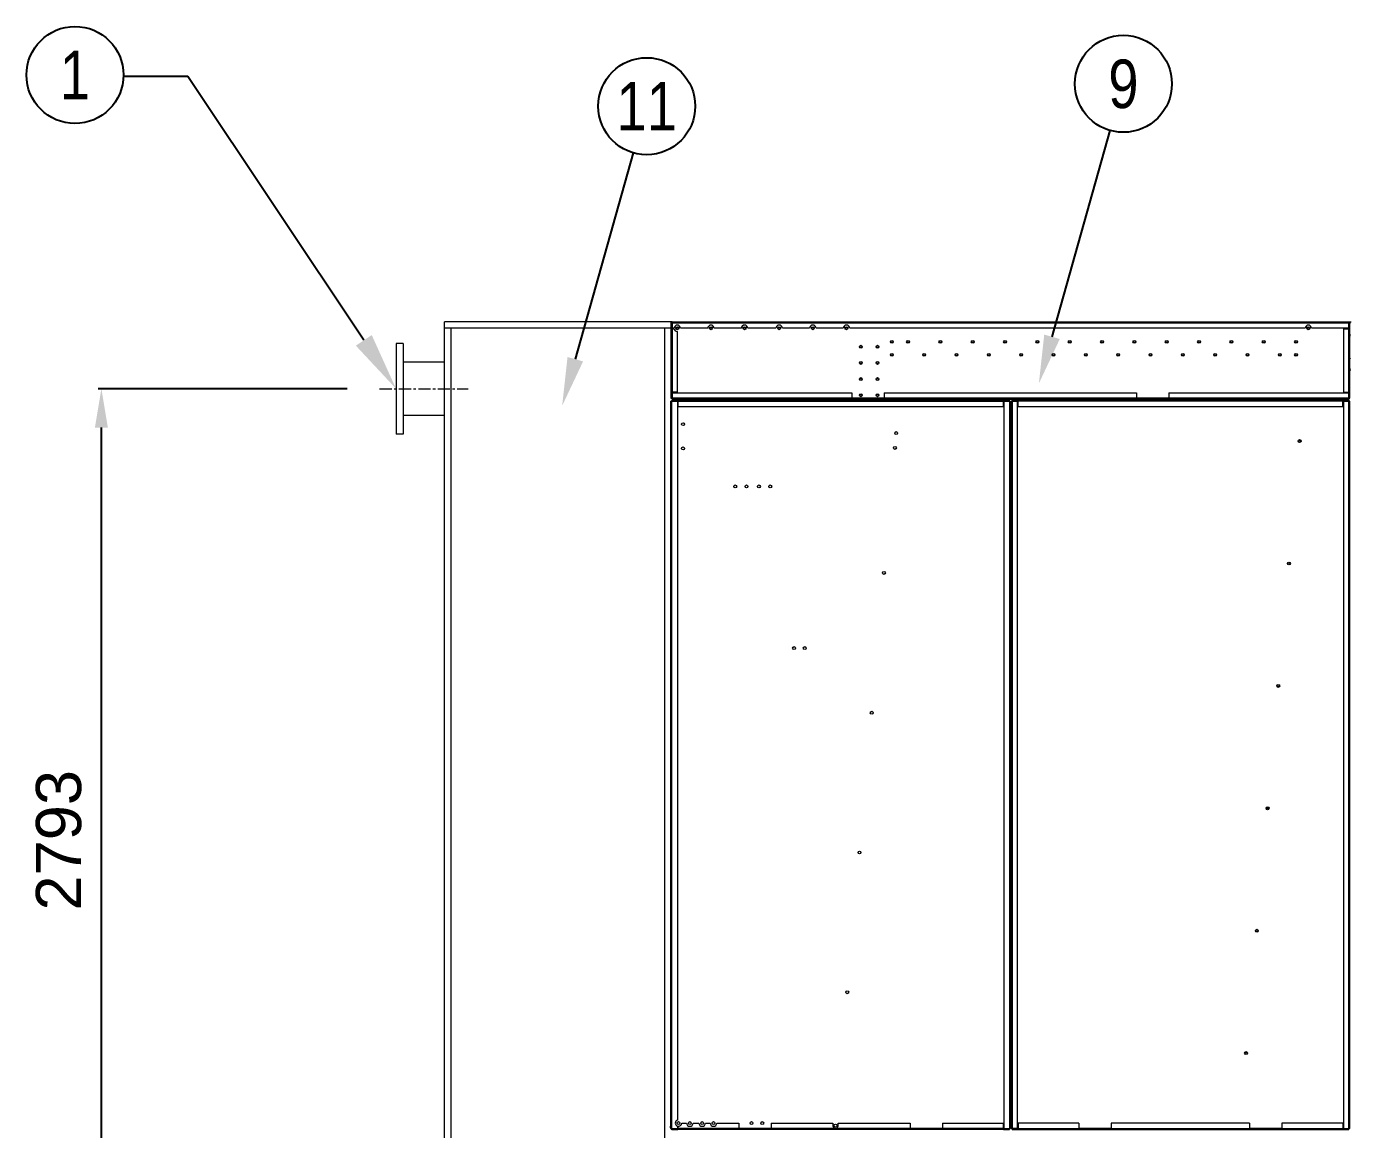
# Model space of a CAD drawing. Header units: millimetres. Extents: x -17070 to 46249, y -291348 to 35795.
# Drawn here: x 26142 to 30237, y 23083 to 26495 of the extents above; entities that cross this region are included whole.
import ezdxf
from ezdxf import colors
from ezdxf.entities.mleader import LeaderData, LeaderLine
from ezdxf.enums import TextEntityAlignment as Align
from ezdxf.math import Vec2, Vec3

# ---------------------------------------------------------------- set-up
doc = ezdxf.new("R2010")
doc.units = ezdxf.units.MM
doc.linetypes.add('CENTER', pattern=[2, 1.25, -0.25, 0.25, -0.25])
for name, color, linetype in [('center', 1, 'CENTER'), ('냉각탑_dim', 1, 'Continuous'), ('냉각탑_text', 3, 'Continuous')]:
    doc.layers.add(name, color=color, linetype=linetype)
doc.styles.get("Standard").update_dxf_attribs({"font": 'arial.ttf'})
doc.dimstyles.new('1.40', dxfattribs={"dimscale": 20, "dimtxt": 1.5, "dimasz": 1, "dimexe": 0.5, "dimexo": 0.5, "dimgap": 0.5, "dimtad": 1, "dimdec": 0, "dimzin": 0, "dimdsep": 46, "dimtxsty": 'Standard', "dimcen": 0, "dimclrd": 2, "dimclre": 2, "dimclrt": 3, "dimadec": 0, "dimazin": 0, "dimtfac": 1, "dimtdec": 0, "dimtmove": 0, "dimatfit": 0, "dimfxl": 1, "dimtolj": 1, "dimtzin": 0, "dimlwd": -1, "dimlwe": -1, "dimarcsym": 0})

# ---------------------------------------------------------------- blocks, each defined once
blk = doc.blocks.new('*D704')
at = {"color": 2, "transparency": 16777216}
for p, q in [((27134.2, 25374.2), (26363.8, 25374.2)), ((26373.8, 22701.2), (26373.8, 25254.2)), ((27335.1, 22581.2), (26363.8, 22581.2))]:
    blk.add_line(p, q, dxfattribs=at)
for points in [[(26353.8, 25254.2), (26393.8, 25254.2), (26373.8, 25374.2)], [(26353.8, 22701.2), (26393.8, 22701.2), (26373.8, 22581.2)]]:
    blk.add_solid(points, dxfattribs=at)
at = {"layer": 'Defpoints', "color": 0, "transparency": 16777216}
for p in [(26373.8, 25374.2), (27234.2, 25374.2), (27435.1, 22581.2)]:
    blk.add_point(p, dxfattribs=at)
at = {"color": 3, "lineweight": 5, "transparency": 16777216, "insert": (26242.2, 23977.7), "char_height": 140, "attachment_point": 5, "rotation": 90}
blk.add_mtext('\\A1;2793', dxfattribs=at)
blk = doc.blocks.new('1')
at = {"color": 0, "lineweight": 20}
for p, q in [((28135.1, 25581.2), (27435.1, 25581.2)), ((27435.1, 22581.2), (27435.1, 25581.2)), ((28135.1, 25561.2), (27435.1, 25561.2)), ((27455.1, 22601.2), (27455.1, 25561.2)), ((28138.6, 25581.2), (28135.1, 25581.2))]:
    blk.add_line(p, q, dxfattribs=at)
at = {"color": 7, "lineweight": 20, "ltscale": 0.108889}
for p, q in [((28115.1, 25561.2), (28115.1, 22601.2)), ((28135.1, 25559.2), (28135.1, 25363.2)), ((28138.6, 25559.2), (28138.6, 25363.2)), ((30215.1, 25559.2), (30215.1, 25363.2)), ((30231.6, 25363.2), (30231.6, 25559.2)), ((30235.1, 25363.2), (30235.1, 25559.2))]:
    blk.add_line(p, q, dxfattribs=at)
at = {"color": 7, "lineweight": 20, "ltscale": 0.001111}
for p, q in [((28137.1, 25577.7), (28135.1, 25577.7)), ((28138.6, 25561.2), (28138.6, 25559.2)), ((30235.1, 25577.7), (30233.1, 25577.7)), ((30235.1, 25542.3), (30237.1, 25542.3)), ((30235.1, 25539.2), (30237.1, 25539.2)), ((28138.6, 25363.2), (28138.6, 25361.2)), ((28135.1, 25344.7), (28137.1, 25344.7)), ((28684.6, 25341.2), (28684.6, 25339.2)), ((28696.1, 25341.2), (28696.1, 25339.2)), ((28699.6, 25339.2), (28699.6, 25341.2)), ((28701.6, 25339.2), (28701.6, 25341.2)), ((28703.1, 25341.2), (28703.1, 25339.2)), ((28799.1, 25341.2), (28799.1, 25339.2)), ((28801.1, 25339.2), (28801.1, 25341.2)), ((28803.1, 25339.2), (28803.1, 25341.2)), ((28848.1, 25339.2), (28848.1, 25341.2)), ((28850.1, 25339.2), (28850.1, 25341.2)), ((28852.1, 25341.2), (28852.1, 25339.2)), ((28854.1, 25341.2), (28854.1, 25339.2)), ((29185.1, 25335.2), (29187.1, 25335.2)), ((29185.1, 25308.7), (29187.1, 25308.7)), ((30080.1, 25341.2), (30080.1, 25339.2)), ((30082.1, 25339.2), (30082.1, 25341.2)), ((30233.1, 25344.7), (30235.1, 25344.7)), ((29185.1, 25305.2), (29187.1, 25305.2)), ((29187.1, 25287.2), (29185.1, 25287.2))]:
    blk.add_line(p, q, dxfattribs=at)
at = {"color": 7, "lineweight": 20, "ltscale": 0.010278}
for p, q in [((28135.1, 25577.7), (28135.1, 25559.2)), ((28137.1, 25559.2), (28137.1, 25577.7)), ((30231.6, 25559.2), (30231.6, 25577.7)), ((30233.1, 25577.7), (30233.1, 25559.2)), ((30235.1, 25559.2), (30235.1, 25577.7)), ((28135.1, 25363.2), (28135.1, 25344.7)), ((28137.1, 25344.7), (28137.1, 25363.2)), ((30231.6, 25344.7), (30231.6, 25363.2)), ((30233.1, 25363.2), (30233.1, 25344.7)), ((30235.1, 25344.7), (30235.1, 25363.2)), ((28156.7, 25339.2), (28138.2, 25339.2)), ((28138.2, 25337.6), (28156.7, 25337.6)), ((28138.2, 25336.1), (28156.7, 25336.1)), ((29182, 25339.2), (29163.5, 25339.2)), ((29163.5, 25337.6), (29182, 25337.6)), ((29163.5, 25336.1), (29182, 25336.1)), ((29208.7, 25339.2), (29190.2, 25339.2)), ((29190.2, 25337.6), (29208.7, 25337.6)), ((29190.2, 25336.1), (29208.7, 25336.1)), ((30232, 25339.2), (30213.5, 25339.2)), ((30213.5, 25337.6), (30232, 25337.6)), ((30213.5, 25336.1), (30232, 25336.1)), ((28156.7, 23084.8), (28138.2, 23084.8)), ((28138.2, 23083.2), (28156.7, 23083.2)), ((29182, 23084.8), (29163.5, 23084.8)), ((29163.5, 23083.2), (29182, 23083.2)), ((29208.7, 23084.8), (29190.2, 23084.8)), ((29190.2, 23083.2), (29208.7, 23083.2)), ((30232, 23084.8), (30213.5, 23084.8)), ((30213.5, 23083.2), (30232, 23083.2))]:
    blk.add_line(p, q, dxfattribs=at)
at = {"color": 7, "lineweight": 20, "ltscale": 0.001944}
for p, q in [((28135.1, 25559.2), (28138.6, 25559.2)), ((28138.6, 25577.7), (28138.6, 25581.2)), ((30231.6, 25577.7), (30231.6, 25581.2)), ((30235.1, 25559.2), (30231.6, 25559.2)), ((28135.1, 25363.2), (28138.6, 25363.2)), ((30235.1, 25363.2), (30231.6, 25363.2)), ((28138.6, 25344.7), (28138.6, 25341.2)), ((30231.6, 25344.7), (30231.6, 25341.2))]:
    blk.add_line(p, q, dxfattribs=at)
at = {"color": 7, "lineweight": 20, "ltscale": 0.000833333}
for p, q in [((28138.6, 25577.7), (28137.1, 25577.7)), ((30231.6, 25577.7), (30233.1, 25577.7)), ((28138.6, 25344.7), (28137.1, 25344.7)), ((28138.2, 25336.1), (28138.2, 25337.6)), ((29182, 25336.1), (29182, 25337.6)), ((29190.2, 25336.1), (29190.2, 25337.6)), ((30231.6, 25344.7), (30233.1, 25344.7)), ((30232, 25336.1), (30232, 25337.6)), ((28138.2, 23086.3), (28138.2, 23084.8)), ((29182, 23086.3), (29182, 23084.8)), ((29190.2, 23086.3), (29190.2, 23084.8)), ((30232, 23086.3), (30232, 23084.8))]:
    blk.add_line(p, q, dxfattribs=at)
at = {"color": 7, "lineweight": 20}
for p, q in [((28138.6, 25581.2), (30231.6, 25581.2)), ((28138.6, 25577.7), (30231.6, 25577.7)), ((30096.6, 25561.2), (28688.1, 25561.2)), ((28135.1, 23086.3), (28135.1, 25336.1)), ((28138.2, 23086.3), (28138.2, 25336.1)), ((30231.6, 25341.2), (28138.6, 25341.2)), ((28155.1, 25336.1), (28155.1, 23112.6)), ((28156.7, 25339.2), (29163.5, 25339.2)), ((28156.7, 25336.1), (29163.5, 25336.1)), ((28156.7, 25319.2), (29163.5, 25319.2)), ((29165.1, 25336.1), (29165.1, 23086.3)), ((29182, 25336.1), (29182, 23086.3)), ((29185.1, 25336.1), (29185.1, 23086.3)), ((29187.1, 25336.1), (29187.1, 23086.3)), ((29190.2, 25336.1), (29190.2, 23086.3)), ((29207.1, 23086.3), (29207.1, 25336.1)), ((30213.5, 25339.2), (29208.7, 25339.2)), ((30213.5, 25336.1), (29208.7, 25336.1)), ((29208.7, 25319.2), (30213.5, 25319.2)), ((30215.1, 25336.1), (30215.1, 23086.3)), ((30232, 23086.3), (30232, 25336.1)), ((30235.1, 23086.3), (30235.1, 25336.1)), ((29163.5, 23083.2), (28156.7, 23083.2)), ((29208.7, 23083.2), (30213.5, 23083.2))]:
    blk.add_line(p, q, dxfattribs=at)
at = {"color": 7, "lineweight": 20, "ltscale": 0.009167}
for p, q in [((28138.6, 25577.7), (28138.6, 25561.2)), ((30215.1, 25559.2), (30231.6, 25559.2)), ((30231.6, 25561.2), (30231.6, 25577.7)), ((28155.1, 25363.2), (28138.6, 25363.2)), ((28138.6, 25361.2), (28138.6, 25344.7)), ((28695.1, 25361.2), (28695.1, 25344.7)), ((28795.1, 25361.2), (28795.1, 25344.7)), ((29575.1, 25361.2), (29575.1, 25344.7)), ((29675.1, 25361.2), (29675.1, 25344.7)), ((30215.1, 25363.2), (30231.6, 25363.2)), ((30231.6, 25344.7), (30231.6, 25361.2))]:
    blk.add_line(p, q, dxfattribs=at)
at = {"color": 7, "lineweight": 20, "ltscale": 0.003611}
blk.add_line((28145.1, 25561.2), (28138.6, 25561.2), dxfattribs=at)
at = {"color": 7, "lineweight": 20, "ltscale": 0.003723}
blk.add_line((28138.6, 25559.2), (28145.3, 25559.2), dxfattribs=at)
at = {"color": 7, "lineweight": 20, "ltscale": 0.046667}
for p, q in [((28249.1, 25561.2), (28165.1, 25561.2)), ((28353.1, 25561.2), (28269.1, 25561.2)), ((28564.1, 25561.2), (28480.1, 25561.2)), ((28668.1, 25561.2), (28584.1, 25561.2))]:
    blk.add_line(p, q, dxfattribs=at)
at = {"color": 7, "lineweight": 20, "ltscale": 0.048333}
blk.add_line((28460.1, 25561.2), (28373.1, 25561.2), dxfattribs=at)
at = {"color": 7, "lineweight": 20, "ltscale": 0.063889}
blk.add_line((30231.6, 25561.2), (30116.6, 25561.2), dxfattribs=at)
at = {"color": 7, "lineweight": 20, "ltscale": 0.003944}
blk.add_line((30231.6, 25581.2), (30238.7, 25581.2), dxfattribs=at)
at = {"color": 7, "lineweight": 20, "ltscale": 0.003056}
blk.add_line((30231.6, 25578.1), (30237.1, 25578.1), dxfattribs=at)
at = {"color": 7, "lineweight": 20, "ltscale": 0.077778}
for p, q in [((27285.1, 25514.2), (27285.1, 25374.2)), ((27307.1, 25514.2), (27307.1, 25374.2)), ((27285.1, 25374.2), (27285.1, 25234.2)), ((27307.1, 25374.2), (27307.1, 25234.2))]:
    blk.add_line(p, q, dxfattribs=at)
at = {"color": 7, "lineweight": 20, "ltscale": 0.012222}
for p, q in [((27307.1, 25514.2), (27285.1, 25514.2)), ((27307.1, 25234.2), (27285.1, 25234.2))]:
    blk.add_line(p, q, dxfattribs=at)
at = {"color": 7, "lineweight": 20, "ltscale": 0.00592}
blk.add_line((27285.1, 25514.2), (27285.1, 25503.6), dxfattribs=at)
at = {"color": 7, "lineweight": 20, "ltscale": 0.104444}
blk.add_line((28155.1, 25363.2), (28155.1, 25551.2), dxfattribs=at)
at = {"color": 7, "lineweight": 20, "ltscale": 0.149635}
blk.add_line((27285.1, 25503.6), (27285.1, 25234.2), dxfattribs=at)
at = {"color": 7, "lineweight": 20, "ltscale": 0.045889}
for p, q in [((27307.1, 25456.8), (27307.1, 25374.2)), ((27307.1, 25374.2), (27307.1, 25291.6))]:
    blk.add_line(p, q, dxfattribs=at)
at = {"color": 7, "lineweight": 20, "ltscale": 0.071111}
for p, q in [((27435.1, 25456.8), (27307.1, 25456.8)), ((27435.1, 25291.6), (27307.1, 25291.6))]:
    blk.add_line(p, q, dxfattribs=at)
at = {"color": 7, "lineweight": 20, "ltscale": 0.001373}
for p, q in [((30235.1, 25467), (30237.1, 25468.5)), ((30237.1, 25435.2), (30235.1, 25433.8)), ((30237.1, 25431.4), (30235.1, 25429.9))]:
    blk.add_line(p, q, dxfattribs=at)
at = {"color": 7, "lineweight": 20, "ltscale": 0.309167}
for p, q in [((28138.6, 25361.2), (28695.1, 25361.2)), ((29675.1, 25361.2), (30231.6, 25361.2)), ((28695.1, 25344.7), (28138.6, 25344.7)), ((30231.6, 25344.7), (29675.1, 25344.7))]:
    blk.add_line(p, q, dxfattribs=at)
at = {"color": 7, "lineweight": 20, "ltscale": 0.433333}
for p, q in [((28795.1, 25361.2), (29575.1, 25361.2)), ((29575.1, 25344.7), (28795.1, 25344.7))]:
    blk.add_line(p, q, dxfattribs=at)
at = {"color": 7, "lineweight": 20, "ltscale": 0.001722}
for p, q in [((28138.2, 25336.1), (28135.1, 25336.1)), ((28156.7, 25336.1), (28156.7, 25339.2)), ((29163.5, 25336.1), (29163.5, 25339.2)), ((29182, 25336.1), (29185.1, 25336.1)), ((29187.1, 25336.1), (29190.2, 25336.1)), ((29208.7, 25339.2), (29208.7, 25336.1)), ((30213.5, 25339.2), (30213.5, 25336.1)), ((30235.1, 25336.1), (30232, 25336.1)), ((28138.2, 23086.3), (28135.1, 23086.3)), ((28156.7, 23086.3), (28156.7, 23083.2)), ((29163.5, 23086.3), (29163.5, 23083.2)), ((29182, 23086.3), (29185.1, 23086.3)), ((29187.1, 23086.3), (29190.2, 23086.3)), ((29208.7, 23083.2), (29208.7, 23086.3)), ((30213.5, 23083.2), (30213.5, 23086.3)), ((30235.1, 23086.3), (30232, 23086.3))]:
    blk.add_line(p, q, dxfattribs=at)
at = {"color": 7, "lineweight": 20, "ltscale": 0.000888889}
for p, q in [((28138.2, 25339.2), (28138.2, 25337.6)), ((29163.5, 25336.1), (29165.1, 25336.1)), ((29182, 25337.6), (29182, 25339.2)), ((29190.2, 25339.2), (29190.2, 25337.6)), ((30232, 25337.6), (30232, 25339.2)), ((28138.2, 23084.8), (28138.2, 23083.2)), ((28156.7, 23086.3), (28155.1, 23086.3)), ((29165.1, 23086.3), (29163.5, 23086.3)), ((29182, 23083.2), (29182, 23084.8)), ((29190.2, 23084.8), (29190.2, 23083.2)), ((29208.7, 23086.3), (29207.1, 23086.3)), ((30215.1, 23086.3), (30213.5, 23086.3)), ((30232, 23083.2), (30232, 23084.8))]:
    blk.add_line(p, q, dxfattribs=at)
at = {"color": 7, "lineweight": 20, "ltscale": 0.009389}
for p, q in [((28155.1, 25336.1), (28138.2, 25336.1)), ((28156.7, 25336.1), (28156.7, 25319.2)), ((29163.5, 25319.2), (29163.5, 25336.1)), ((29182, 25336.1), (29165.1, 25336.1)), ((29207.1, 25336.1), (29190.2, 25336.1)), ((29208.7, 25319.2), (29208.7, 25336.1)), ((30213.5, 25319.2), (30213.5, 25336.1)), ((30215.1, 25336.1), (30232, 25336.1)), ((28345.1, 23103.2), (28345.1, 23086.3)), ((28445.1, 23103.2), (28445.1, 23086.3)), ((28875.1, 23103.2), (28875.1, 23086.3)), ((28975.1, 23103.2), (28975.1, 23086.3)), ((29163.5, 23086.3), (29163.5, 23103.2)), ((29208.7, 23103.2), (29208.7, 23086.3)), ((29397.1, 23103.2), (29397.1, 23086.3)), ((29497.1, 23103.2), (29497.1, 23086.3)), ((29925.1, 23103.2), (29925.1, 23086.3)), ((30025.1, 23103.2), (30025.1, 23086.3)), ((30213.5, 23103.2), (30213.5, 23086.3)), ((28138.2, 23086.3), (28155.1, 23086.3)), ((29165.1, 23086.3), (29182, 23086.3)), ((29207.1, 23086.3), (29190.2, 23086.3)), ((30215.1, 23086.3), (30232, 23086.3))]:
    blk.add_line(p, q, dxfattribs=at)
at = {"color": 7, "lineweight": 20, "ltscale": 0.000888888}
for p, q in [((28155.1, 25336.1), (28156.7, 25336.1)), ((28156.7, 23086.3), (28155.1, 23086.3))]:
    blk.add_line(p, q, dxfattribs=at)
at = {"color": 7, "lineweight": 20, "ltscale": 0.055556}
for p, q in [((28795.1, 25344.7), (28695.1, 25344.7)), ((28795.1, 25344.7), (28695.1, 25344.7)), ((29675.1, 25344.7), (29575.1, 25344.7)), ((29675.1, 25344.7), (29575.1, 25344.7)), ((28445.1, 23086.3), (28345.1, 23086.3)), ((28975.1, 23086.3), (28875.1, 23086.3)), ((28975.1, 23086.3), (28875.1, 23086.3)), ((29397.1, 23086.3), (29497.1, 23086.3)), ((29497.1, 23086.3), (29397.1, 23086.3)), ((30025.1, 23086.3), (29925.1, 23086.3))]:
    blk.add_line(p, q, dxfattribs=at)
at = {"color": 7, "lineweight": 20, "ltscale": 0.011818}
blk.add_line((28135.1, 23110), (28133.3, 23088.8), dxfattribs=at)
at = {"color": 7, "lineweight": 20, "ltscale": 0.008333}
for p, q in [((28168.6, 23103.2), (28183.6, 23103.2)), ((28242, 23103.2), (28257, 23103.2))]:
    blk.add_line(p, q, dxfattribs=at)
at = {"color": 7, "lineweight": 20, "ltscale": 0.010222}
blk.add_line((28203.6, 23103.2), (28222, 23103.2), dxfattribs=at)
at = {"color": 7, "lineweight": 20, "ltscale": 0.037841}
blk.add_line((28277, 23103.2), (28345.1, 23103.2), dxfattribs=at)
at = {"color": 7, "lineweight": 20, "ltscale": 0.106316}
blk.add_line((28445.1, 23103.2), (28636.5, 23103.2), dxfattribs=at)
at = {"color": 7, "lineweight": 20, "ltscale": 0.004483}
for p, q in [((28636.5, 23103.2), (28636.5, 23095.1)), ((28652.5, 23095.1), (28652.5, 23103.2))]:
    blk.add_line(p, q, dxfattribs=at)
at = {"color": 7, "lineweight": 20, "ltscale": 0.123684}
blk.add_line((28652.5, 23103.2), (28875.1, 23103.2), dxfattribs=at)
at = {"color": 7, "lineweight": 20, "ltscale": 0.104667}
for p, q in [((28975.1, 23103.2), (29163.5, 23103.2)), ((29397.1, 23103.2), (29208.7, 23103.2)), ((30213.5, 23103.2), (30025.1, 23103.2)), ((28345.1, 23086.3), (28156.7, 23086.3)), ((29163.5, 23086.3), (28975.1, 23086.3)), ((29208.7, 23086.3), (29397.1, 23086.3)), ((30025.1, 23086.3), (30213.5, 23086.3))]:
    blk.add_line(p, q, dxfattribs=at)
at = {"color": 7, "lineweight": 20, "ltscale": 0.237778}
for p, q in [((29925.1, 23103.2), (29497.1, 23103.2)), ((29497.1, 23086.3), (29925.1, 23086.3))]:
    blk.add_line(p, q, dxfattribs=at)
at = {"color": 7, "lineweight": 20, "ltscale": 0.001034}
blk.add_line((28133.3, 23088.8), (28135.1, 23088.6), dxfattribs=at)
at = {"color": 7, "lineweight": 20, "ltscale": 0.004182}
blk.add_line((28155.1, 23093.8), (28155.1, 23086.3), dxfattribs=at)
at = {"color": 7, "lineweight": 20, "ltscale": 0.003933}
blk.add_line((28156.7, 23093.4), (28156.7, 23086.3), dxfattribs=at)
at = {"color": 7, "lineweight": 20, "ltscale": 0.238889}
blk.add_line((28875.1, 23086.3), (28445.1, 23086.3), dxfattribs=at)
at = {"color": 7, "lineweight": 20}
for centre, radius in [((28155.1, 25561.2), 4.5), ((28155.1, 25561.2), 3), ((28259.1, 25561.2), 4.5), ((28259.1, 25561.2), 3), ((28363.1, 25561.2), 4.5), ((28363.1, 25561.2), 3), ((28470.1, 25561.2), 4.5), ((28470.1, 25561.2), 3), ((28574.1, 25561.2), 4.5), ((28574.1, 25561.2), 3), ((28678.1, 25561.2), 4.5), ((28678.1, 25561.2), 3), ((30106.6, 25561.2), 4.5), ((30106.6, 25561.2), 3), ((28818.6, 25519.2), 4.5), ((28818.6, 25519.2), 3), ((28868.6, 25519.2), 4.5), ((28868.6, 25519.2), 3), ((28968.6, 25519.2), 4.5), ((28968.6, 25519.2), 3), ((29068.6, 25519.2), 4.5), ((29068.6, 25519.2), 3), ((29168.6, 25519.2), 4.5), ((29168.6, 25519.2), 3), ((29268.6, 25519.2), 4.5), ((29268.6, 25519.2), 3), ((29368.6, 25519.2), 4.5), ((29368.6, 25519.2), 3), ((29468.6, 25519.2), 4.5), ((29468.6, 25519.2), 3), ((29568.6, 25519.2), 4.5), ((29568.6, 25519.2), 3), ((29668.6, 25519.2), 4.5), ((29668.6, 25519.2), 3), ((29768.6, 25519.2), 4.5), ((29768.6, 25519.2), 3), ((29868.6, 25519.2), 4.5), ((29868.6, 25519.2), 3), ((29968.6, 25519.2), 4.5), ((29968.6, 25519.2), 3), ((30068.6, 25519.2), 4.5), ((30068.6, 25519.2), 3), ((28722.6, 25504.2), 4.5), ((28722.6, 25504.2), 3), ((28774.1, 25504.2), 4.5), ((28774.1, 25504.2), 3), ((28818.6, 25479.2), 4.5), ((28818.6, 25479.2), 3), ((28918.6, 25479.2), 4.5), ((28918.6, 25479.2), 3), ((29018.6, 25479.2), 4.5), ((29018.6, 25479.2), 3), ((29118.6, 25479.2), 4.5), ((29118.6, 25479.2), 3), ((29218.6, 25479.2), 4.5), ((29218.6, 25479.2), 3), ((29318.6, 25479.2), 4.5), ((29318.6, 25479.2), 3), ((29418.6, 25479.2), 4.5), ((29418.6, 25479.2), 3), ((29518.6, 25479.2), 4.5), ((29518.6, 25479.2), 3), ((29618.6, 25479.2), 4.5), ((29618.6, 25479.2), 3), ((29718.6, 25479.2), 4.5), ((29718.6, 25479.2), 3), ((29818.6, 25479.2), 4.5), ((29818.6, 25479.2), 3), ((29918.6, 25479.2), 4.5), ((29918.6, 25479.2), 3), ((30018.6, 25479.2), 4.5), ((30018.6, 25479.2), 3), ((30068.6, 25479.2), 4.5), ((30068.6, 25479.2), 3), ((28722.6, 25454.2), 4.5), ((28722.6, 25454.2), 3), ((28774.1, 25454.2), 4.5), ((28774.1, 25454.2), 3), ((28722.6, 25404.2), 4.5), ((28722.6, 25404.2), 3), ((28774.1, 25404.2), 4.5), ((28774.1, 25404.2), 3), ((28722.6, 25354.2), 4.5), ((28722.6, 25354.2), 3), ((28774.1, 25354.2), 4.5), ((28774.1, 25354.2), 3), ((28172.6, 25264.6), 4.5), ((28831.9, 25237), 4.5), ((28172.6, 25189.6), 4.5), ((28827.9, 25191.1), 4.5), ((30079.8, 25212.3), 4.5), ((30079.8, 25212.3), 3), ((28334.1, 25072.2), 4.5), ((28369.1, 25072.2), 4.5), ((28407.5, 25072.2), 4.5), ((28442.5, 25072.2), 4.5), ((30046.7, 24833.7), 4.5), ((30046.7, 24833.7), 3), ((28794, 24804.6), 4.5), ((28516.1, 24572.2), 4.5), ((28549.1, 24572.2), 4.5), ((30013.6, 24455.2), 4.5), ((30013.6, 24455.2), 3), ((28756.2, 24372.3), 4.5), ((29980.5, 24076.6), 4.5), ((29980.5, 24076.6), 3), ((28718.4, 23939.9), 4.5), ((29947.3, 23698.1), 4.5), ((29947.3, 23698.1), 3), ((28680.6, 23507.6), 4.5), ((29914.2, 23319.5), 4.5), ((29914.2, 23319.5), 3), ((28158.6, 23103.2), 4.5), ((28193.6, 23103.2), 4.5), ((28232, 23103.2), 4.5), ((28267, 23103.2), 4.5), ((28384.4, 23103.2), 4.5), ((28417.6, 23103.2), 4.5), ((28644.5, 23095.1), 4.5)]:
    blk.add_circle(centre, radius, dxfattribs=at)
for centre, radius, start, end in [((28138.7, 25577.6), 3.6, 91.5918, 178.4088), ((28138.7, 25577.6), 1.6, 93.5833, 176.4167), ((28138.7, 25577.6), 3.6, 90, 90.2418), ((28155.1, 25561.2), 10, 0, 180), ((28155.1, 25561.2), 10, 191.5372, 270), ((28259.1, 25561.2), 10, 0, 180), ((28363.1, 25561.2), 10, 0, 180), ((28470.1, 25561.2), 10, 0, 180), ((28574.1, 25561.2), 10, 0, 180), ((28678.1, 25561.2), 10, 0, 180), ((28694.5, 25577.6), 3.6, 89.7582, 90), ((28703.6, 25577.7), 3.5, 90, 90.2449), ((30106.6, 25561.2), 10, 0, 180), ((28158.6, 23103.2), 10, 110.4057, 249.5943), ((28158.6, 23103.2), 10, 259.1251, 0), ((28193.6, 23103.2), 10, 180, 0), ((28232, 23103.2), 10, 180, 0), ((28267, 23103.2), 10, 180, 0), ((28138.6, 23086.7), 3.5, 175, 263.6565), ((28138.6, 23086.7), 1.5, 195.4662, 255.061), ((28644.5, 23095.1), 8, 180, 0)]:
    blk.add_arc(centre, radius, start, end, dxfattribs=at)
at = {"layer": 'center', "lineweight": 20, "ltscale": 30}
blk.add_line((27234.2, 25374.2), (27508.1, 25374.2), dxfattribs=at)
at = {"layer": '냉각탑_dim', "lineweight": -3}
for points in [[(29338, 25528.1), (29273.2, 25390.5), (29289.8, 25541.7)], [(27863.6, 25458.8), (27798.8, 25321.3), (27815.5, 25472.4)]]:
    blk.add_solid(points, dxfattribs=at)

msp = doc.modelspace()

# ---------------------------------------------------------------- linework, layer by layer
at = {"layer": '냉각탑_dim', "linetype": 'ByBlock', "lineweight": -3}
for points in [[(29313.9, 25534.9), (29494, 26173)], [(27839.6, 25465.6), (28019.7, 26103.7)]]:
    msp.add_lwpolyline(points, dxfattribs=at)
for centre in [(26292.1, 26344.6), (29534.7, 26317.3), (28060.4, 26248.1)]:
    msp.add_circle(centre, 150, dxfattribs=at)

# ---------------------------------------------------------------- block references
msp.add_blockref('1', (0, 0))

# ---------------------------------------------------------------- texts
at = {"layer": '냉각탑_text', "width": 0.8}
for s, p in [('1', (26292.1, 26344.6)), ('9', (29534.7, 26317.3)), ('11', (28060.4, 26248.1))]:
    msp.add_text(s, height=150, dxfattribs=at).set_placement(p, align=Align.MIDDLE_CENTER)

# ---------------------------------------------------------------- dimensions: what is measured, and where the dimension line sits
at = {"lineweight": 5}
dim = msp.add_linear_dim(base=(26373.8, 25374.2), p1=(27435.1, 22581.2), p2=(27234.2, 25374.2), angle=90, dimstyle='1.40', override={"dimtxt": 7, "dimasz": 6, "dimexo": 5, "dimgap": 3}, dxfattribs=at)
dim.commit()
dim.dimension.update_dxf_attribs({"geometry": '*D704', "text_midpoint": (26242.2, 23977.7)})

# ---------------------------------------------------------------- leaders
at = {"layer": '냉각탑_dim', "lineweight": -3}
ml = msp.add_multileader_mtext('Standard', dxfattribs=at)
ml.set_content('')
ml.set_leader_properties(color=256)
ml.build(insert=Vec2(0, 0))
ml.multileader.update_dxf_attribs({"text_right_attachment_type": 6, "dogleg_length": 5, "arrow_head_size": 180, "scale": 30})
ctx = ml.context
ctx.base_point, ctx.scale, ctx.char_height, ctx.arrow_head_size, ctx.landing_gap_size, ctx.plane_origin = Vec3(26442, 26339.9), 30, 7.18, 180, 3.59, Vec3(27033.9, 25998.2)
ctx.right_attachment, ctx.text_align_type = 6, 2
notes = []
notes.append((ctx, [(0, (1, 1, 0), (26641.5, 26339.9), (-1, 0), 199.5, [(0, [(27285.1, 25374.2)], 0, [])])]))
ctx.mtext, ml.multileader.dxf.content_type = None, 0
for ctx, leaders in notes:
    for number, flags, end, landing, length, lines in leaders:
        leader = LeaderData()
        leader.index, (leader.has_last_leader_line, leader.has_dogleg_vector, leader.attachment_direction) = number, flags
        leader.last_leader_point, leader.dogleg_vector, leader.dogleg_length = Vec3(end), Vec3(landing), length
        for number, points, colour, breaks in lines:
            line = LeaderLine()
            line.index, line.vertices, line.color, line.breaks = number, Vec3.list(points), colors.encode_raw_color(colour), breaks
            leader.lines.append(line)
        ctx.leaders.append(leader)

doc.saveas('drawing.dxf')
